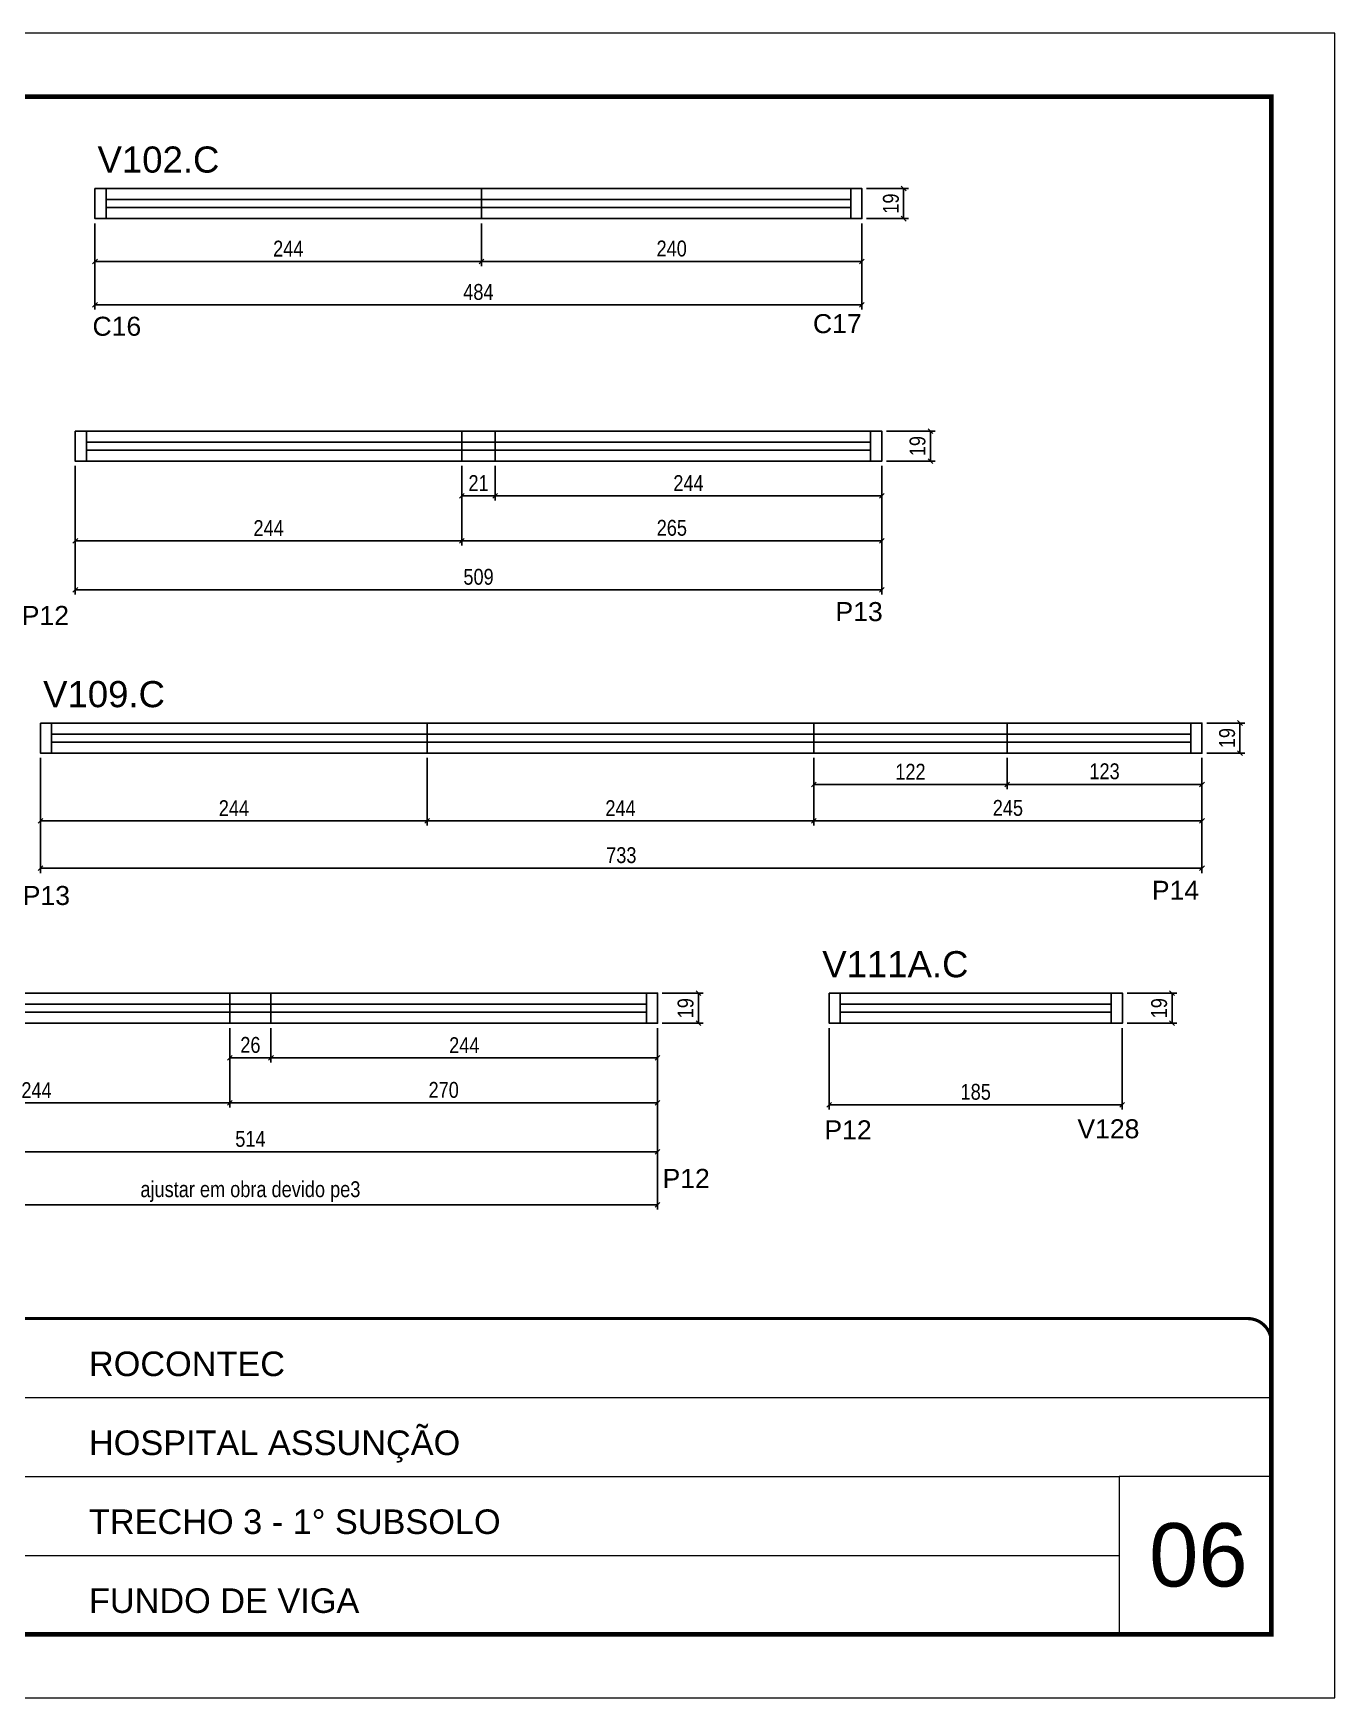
# Model space of a CAD drawing. Extents: x 2815 to 9069, y 548 to 5044.
# Drawn here: x 5078 to 5899, y 2845 to 3895 of the extents above; entities that cross this region are included whole.
import ezdxf

# ---------------------------------------------------------------- set-up
doc = ezdxf.new("R2010")
doc.units = 0
doc.linetypes.add('CONTINUO', pattern=[0])
doc.linetypes.add('DASHED', pattern=[0.75, 0.5, -0.25])
doc.layers.add('00-FELIPE', color=2, linetype='Continuous', plot=False)
for name, color, linetype in [('5', 5, 'Continuous'), ('COTA', 241, 'Continuous'), ('Cotas', 1, 'Continuous'), ('NOMENCLATURA', 7, 'Continuous'), ('Painéis', 200, 'Continuous'), ('SARR_2.2x7', 40, 'Continuous')]:
    doc.layers.add(name, color=color, linetype=linetype)
for name, color, linetype, lineweight in [('CARIMBO', 255, 'Continuous', 9), ('Folhas', 255, 'Continuous', 9), ('Romaneio', 3, 'Continuous', 13), ('SARRAFO DE PRESSAO', 251, 'DASHED', 9)]:
    doc.layers.add(name, color=color, linetype=linetype, lineweight=lineweight)
doc.styles.add('ARIAL', font='arial.ttf')
doc.styles.add('COTA TECNICA-50', font='techl___.ttf', dxfattribs={"height": 10})
doc.styles.get("Standard").update_dxf_attribs({"font": 'arial.ttf'})
doc.dimstyles.new('COTA PAINEL-50', dxfattribs={"dimtxt": 10, "dimasz": 3, "dimexe": 3, "dimexo": 3, "dimgap": 3, "dimtad": 1, "dimdec": 1, "dimzin": 12, "dimdsep": 46, "dimtxsty": 'COTA TECNICA-50', "dimblk1": 'OBLIQUE', "dimblk2": 'OBLIQUE', "dimsah": 1, "dimcen": 0.9, "dimclrd": 4, "dimclre": 4, "dimclrt": 240, "dimadec": 1, "dimazin": 3, "dimtfac": 1, "dimtdec": 1, "dimtmove": 0, "dimatfit": 3, "dimfxl": 1, "dimtolj": 1, "dimtzin": 12, "dimarcsym": 0})

# ---------------------------------------------------------------- blocks, each defined once
blk = doc.blocks.new('9999999999')
at = {"color": 30, "linetype": 'CONTINUO'}
for p, q in [((98564.6, 34379.6), (99584, 34379.6)), ((98564.6, 34329.8), (99488, 34329.8)), ((99584, 34329.8), (99488, 34329.8)), ((99488, 34329.8), (99488, 34230.2)), ((98564.6, 34280), (99488, 34280))]:
    blk.add_line(p, q, dxfattribs=at)
at = {"color": 30, "linetype": 'CONTINUO', "const_width": 2}
blk.add_lwpolyline([(99584, 34230.2), (99584, 34414.4, 0.414214), (99569, 34429.4), (98229, 34429.4, 0.414214), (98214, 34414.4), (98214, 34245.2, 0.414214), (98229, 34230.2), (99584, 34230.2)], format="xyb", dxfattribs=at)
at = {"layer": 'Folhas'}
blk.add_lwpolyline([(98139, 34190.2), (99624, 34190.2), (99624, 35240.2), (98139, 35240.2)], close=True, dxfattribs=at)
at = {"layer": 'Folhas', "color": 30, "const_width": 3}
blk.add_lwpolyline([(98214, 34230.2), (99584, 34230.2), (99584, 35200.2), (98214, 35200.2)], close=True, dxfattribs=at)
at = {"color": 7, "linetype": 'Continuous', "ltscale": 5, "style": 'ARIAL'}
for s, height, p in [('ROCONTEC', 15.48, (98837.7, 34393.1)), ('HOSPITAL ASSUNÇÃO', 15.483, (98837.7, 34343.3)), ('TRECHO 3 - 1° SUBSOLO', 15.483, (98837.7, 34293.5)), ('FUNDO DE VIGA', 15.483, (98837.7, 34243.7))]:
    blk.add_text(s, height=height, dxfattribs=at).set_placement(p)
blk = doc.blocks.new('_Oblique')
at = {"color": 0, "linetype": 'ByBlock', "lineweight": -2}
blk.add_line((-0.5, -0.5), (0.5, 0.5), dxfattribs=at)
blk = doc.blocks.new('*D572')
at = {"layer": 'COTA', "color": 4, "linetype": 'ByBlock', "lineweight": -2, "transparency": 16777216}
for p, q in [((5579.9, 3267.4), (5579.9, 3215.9)), ((5764.9, 3267.4), (5764.9, 3215.9)), ((5764.9, 3218.9), (5579.9, 3218.9))]:
    blk.add_line(p, q, dxfattribs=at)
at = {"layer": 'Defpoints', "color": 0, "linetype": 'ByBlock', "transparency": 16777216}
for p in [(5579.9, 3270.4), (5764.9, 3270.4), (5579.9, 3218.9)]:
    blk.add_point(p, dxfattribs=at)
at = {"layer": 'COTA', "color": 4, "linetype": 'ByBlock', "lineweight": -2, "transparency": 16777216, "xscale": 3, "yscale": 3, "zscale": 3, "rotation": 180}
blk.add_blockref('_Oblique', (5579.9, 3218.9), dxfattribs=at)
at = {"layer": 'COTA', "color": 4, "linetype": 'ByBlock', "lineweight": -2, "transparency": 16777216, "xscale": 3, "yscale": 3, "zscale": 3}
blk.add_blockref('_Oblique', (5764.9, 3218.9), dxfattribs=at)
at = {"layer": 'COTA', "color": 240, "linetype": 'ByBlock', "transparency": 16777216, "insert": (5672.4, 3227.1), "char_height": 10, "attachment_point": 5, "style": 'COTA TECNICA-50'}
blk.add_mtext('\\A1;185', dxfattribs=at)
blk = doc.blocks.new('*D578')
at = {"layer": 'Defpoints', "color": 0, "linetype": 'ByBlock', "transparency": 16777216}
for p in [(5764.9, 3289.4), (5796.3, 3289.4), (5764.9, 3270.4)]:
    blk.add_point(p, dxfattribs=at)
at = {"layer": 'Romaneio', "color": 4, "linetype": 'ByBlock', "lineweight": -2, "transparency": 16777216}
for p, q in [((5767.9, 3289.4), (5799.3, 3289.4)), ((5796.3, 3270.4), (5796.3, 3289.4)), ((5767.9, 3270.4), (5799.3, 3270.4))]:
    blk.add_line(p, q, dxfattribs=at)
at = {"layer": 'Romaneio', "color": 4, "linetype": 'ByBlock', "lineweight": -2, "transparency": 16777216, "xscale": 3, "yscale": 3, "zscale": 3}
for p, rotation in [((5796.3, 3289.4), 90), ((5796.3, 3270.4), 270)]:
    blk.add_blockref('_Oblique', p, dxfattribs=dict(at, rotation=rotation))
at = {"layer": 'Romaneio', "color": 240, "linetype": 'ByBlock', "transparency": 16777216, "insert": (5788.2, 3279.9), "char_height": 10, "attachment_point": 5, "rotation": 90, "style": 'COTA TECNICA-50'}
blk.add_mtext('\\A1;19', dxfattribs=at)
blk = doc.blocks.new('*D534')
at = {"layer": 'COTA', "color": 4, "linetype": 'ByBlock', "lineweight": -2, "transparency": 16777216}
for p, q in [((5360.5, 3775), (5360.5, 3748)), ((5600.5, 3775), (5600.5, 3748)), ((5600.5, 3751), (5360.5, 3751))]:
    blk.add_line(p, q, dxfattribs=at)
at = {"layer": 'Defpoints', "color": 0, "linetype": 'ByBlock', "transparency": 16777216}
for p in [(5360.5, 3778), (5600.5, 3778), (5360.5, 3751)]:
    blk.add_point(p, dxfattribs=at)
at = {"layer": 'COTA', "color": 4, "linetype": 'ByBlock', "lineweight": -2, "transparency": 16777216, "xscale": 3, "yscale": 3, "zscale": 3, "rotation": 180}
blk.add_blockref('_Oblique', (5360.5, 3751), dxfattribs=at)
at = {"layer": 'COTA', "color": 4, "linetype": 'ByBlock', "lineweight": -2, "transparency": 16777216, "xscale": 3, "yscale": 3, "zscale": 3}
blk.add_blockref('_Oblique', (5600.5, 3751), dxfattribs=at)
at = {"layer": 'COTA', "color": 240, "linetype": 'ByBlock', "transparency": 16777216, "insert": (5480.5, 3759.1), "char_height": 10, "attachment_point": 5, "style": 'COTA TECNICA-50'}
blk.add_mtext('\\A1;240', dxfattribs=at)
blk = doc.blocks.new('*D535')
at = {"layer": 'COTA', "color": 4, "linetype": 'ByBlock', "lineweight": -2, "transparency": 16777216}
for p, q in [((5116.5, 3775), (5116.5, 3748)), ((5360.5, 3775), (5360.5, 3748)), ((5116.5, 3751), (5360.5, 3751))]:
    blk.add_line(p, q, dxfattribs=at)
at = {"layer": 'Defpoints', "color": 0, "linetype": 'ByBlock', "transparency": 16777216}
for p in [(5116.5, 3778), (5360.5, 3778), (5360.5, 3751)]:
    blk.add_point(p, dxfattribs=at)
at = {"layer": 'COTA', "color": 4, "linetype": 'ByBlock', "lineweight": -2, "transparency": 16777216, "xscale": 3, "yscale": 3, "zscale": 3, "rotation": 180}
blk.add_blockref('_Oblique', (5116.5, 3751), dxfattribs=at)
at = {"layer": 'COTA', "color": 4, "linetype": 'ByBlock', "lineweight": -2, "transparency": 16777216, "xscale": 3, "yscale": 3, "zscale": 3}
blk.add_blockref('_Oblique', (5360.5, 3751), dxfattribs=at)
at = {"layer": 'COTA', "color": 240, "linetype": 'ByBlock', "transparency": 16777216, "insert": (5238.5, 3759.1), "char_height": 10, "attachment_point": 5, "style": 'COTA TECNICA-50'}
blk.add_mtext('\\A1;244', dxfattribs=at)
blk = doc.blocks.new('*D536')
at = {"layer": 'Defpoints', "color": 0, "linetype": 'ByBlock', "transparency": 16777216}
for p in [(5600.5, 3797), (5600.5, 3778), (5626.9, 3778)]:
    blk.add_point(p, dxfattribs=at)
at = {"layer": 'Romaneio', "color": 4, "linetype": 'ByBlock', "lineweight": -2, "transparency": 16777216}
for p, q in [((5603.5, 3797), (5629.9, 3797)), ((5626.9, 3797), (5626.9, 3778)), ((5603.5, 3778), (5629.9, 3778))]:
    blk.add_line(p, q, dxfattribs=at)
at = {"layer": 'Romaneio', "color": 4, "linetype": 'ByBlock', "lineweight": -2, "transparency": 16777216, "xscale": 3, "yscale": 3, "zscale": 3}
for p, rotation in [((5626.9, 3797), 90), ((5626.9, 3778), 270)]:
    blk.add_blockref('_Oblique', p, dxfattribs=dict(at, rotation=rotation))
at = {"layer": 'Romaneio', "color": 240, "linetype": 'ByBlock', "transparency": 16777216, "insert": (5618.9, 3787.5), "char_height": 10, "attachment_point": 5, "rotation": 90, "style": 'COTA TECNICA-50'}
blk.add_mtext('\\A1;19', dxfattribs=at)
blk = doc.blocks.new('*D541')
at = {"layer": 'COTA', "color": 4, "linetype": 'ByBlock', "lineweight": -2, "transparency": 16777216}
for p, q in [((5104.1, 3622), (5104.1, 3571.7)), ((5348.1, 3622), (5348.1, 3571.7)), ((5104.1, 3574.7), (5348.1, 3574.7))]:
    blk.add_line(p, q, dxfattribs=at)
at = {"layer": 'Defpoints', "color": 0, "linetype": 'ByBlock', "transparency": 16777216}
for p in [(5104.1, 3625), (5348.1, 3625), (5348.1, 3574.7)]:
    blk.add_point(p, dxfattribs=at)
at = {"layer": 'COTA', "color": 4, "linetype": 'ByBlock', "lineweight": -2, "transparency": 16777216, "xscale": 3, "yscale": 3, "zscale": 3, "rotation": 180}
blk.add_blockref('_Oblique', (5104.1, 3574.7), dxfattribs=at)
at = {"layer": 'COTA', "color": 4, "linetype": 'ByBlock', "lineweight": -2, "transparency": 16777216, "xscale": 3, "yscale": 3, "zscale": 3}
blk.add_blockref('_Oblique', (5348.1, 3574.7), dxfattribs=at)
at = {"layer": 'COTA', "color": 240, "linetype": 'ByBlock', "transparency": 16777216, "insert": (5226.1, 3582.8), "char_height": 10, "attachment_point": 5, "style": 'COTA TECNICA-50'}
blk.add_mtext('\\A1;244', dxfattribs=at)
blk = doc.blocks.new('*D542')
at = {"layer": 'COTA', "color": 4, "linetype": 'ByBlock', "lineweight": -2, "transparency": 16777216}
for p, q in [((5348.1, 3622), (5348.1, 3600.1)), ((5369.1, 3622), (5369.1, 3600.1)), ((5348.1, 3603.1), (5369.1, 3603.1))]:
    blk.add_line(p, q, dxfattribs=at)
at = {"layer": 'Defpoints', "color": 0, "linetype": 'ByBlock', "transparency": 16777216}
for p in [(5348.1, 3625), (5369.1, 3625), (5369.1, 3603.1)]:
    blk.add_point(p, dxfattribs=at)
at = {"layer": 'COTA', "color": 4, "linetype": 'ByBlock', "lineweight": -2, "transparency": 16777216, "xscale": 3, "yscale": 3, "zscale": 3, "rotation": 180}
blk.add_blockref('_Oblique', (5348.1, 3603.1), dxfattribs=at)
at = {"layer": 'COTA', "color": 4, "linetype": 'ByBlock', "lineweight": -2, "transparency": 16777216, "xscale": 3, "yscale": 3, "zscale": 3}
blk.add_blockref('_Oblique', (5369.1, 3603.1), dxfattribs=at)
at = {"layer": 'COTA', "color": 240, "linetype": 'ByBlock', "transparency": 16777216, "insert": (5358.6, 3611.2), "char_height": 10, "attachment_point": 5, "style": 'COTA TECNICA-50'}
blk.add_mtext('\\A1;21', dxfattribs=at)
blk = doc.blocks.new('*D543')
at = {"layer": 'COTA', "color": 4, "linetype": 'ByBlock', "lineweight": -2, "transparency": 16777216}
for p, q in [((5369.1, 3622), (5369.1, 3600.1)), ((5613.1, 3622), (5613.1, 3600.1)), ((5369.1, 3603.1), (5613.1, 3603.1))]:
    blk.add_line(p, q, dxfattribs=at)
at = {"layer": 'Defpoints', "color": 0, "linetype": 'ByBlock', "transparency": 16777216}
for p in [(5369.1, 3625), (5613.1, 3625), (5613.1, 3603.1)]:
    blk.add_point(p, dxfattribs=at)
at = {"layer": 'COTA', "color": 4, "linetype": 'ByBlock', "lineweight": -2, "transparency": 16777216, "xscale": 3, "yscale": 3, "zscale": 3, "rotation": 180}
blk.add_blockref('_Oblique', (5369.1, 3603.1), dxfattribs=at)
at = {"layer": 'COTA', "color": 4, "linetype": 'ByBlock', "lineweight": -2, "transparency": 16777216, "xscale": 3, "yscale": 3, "zscale": 3}
blk.add_blockref('_Oblique', (5613.1, 3603.1), dxfattribs=at)
at = {"layer": 'COTA', "color": 240, "linetype": 'ByBlock', "transparency": 16777216, "insert": (5491.1, 3611.2), "char_height": 10, "attachment_point": 5, "style": 'COTA TECNICA-50'}
blk.add_mtext('\\A1;244', dxfattribs=at)
blk = doc.blocks.new('*D544')
at = {"layer": 'COTA', "color": 4, "linetype": 'ByBlock', "lineweight": -2, "transparency": 16777216}
for p, q in [((5348.1, 3622), (5348.1, 3571.7)), ((5613.1, 3622), (5613.1, 3571.7)), ((5613.1, 3574.7), (5348.1, 3574.7))]:
    blk.add_line(p, q, dxfattribs=at)
at = {"layer": 'Defpoints', "color": 0, "linetype": 'ByBlock', "transparency": 16777216}
for p in [(5348.1, 3625), (5613.1, 3625), (5348.1, 3574.7)]:
    blk.add_point(p, dxfattribs=at)
at = {"layer": 'COTA', "color": 4, "linetype": 'ByBlock', "lineweight": -2, "transparency": 16777216, "xscale": 3, "yscale": 3, "zscale": 3}
for p, rotation in [((5348.1, 3574.7), 180.0000022879957), ((5613.1, 3574.7), 2.287995712890734e-06)]:
    blk.add_blockref('_Oblique', p, dxfattribs=dict(at, rotation=rotation))
at = {"layer": 'COTA', "color": 240, "linetype": 'ByBlock', "transparency": 16777216, "insert": (5480.6, 3582.9), "char_height": 10, "attachment_point": 5, "rotation": 0, "style": 'COTA TECNICA-50'}
blk.add_mtext('\\A1;265', dxfattribs=at)
blk = doc.blocks.new('*D146')
at = {"layer": 'COTA', "color": 4, "linetype": 'ByBlock', "lineweight": -2, "transparency": 16777216}
for p, q in [((5616.1, 3644), (5646.8, 3644)), ((5643.8, 3644), (5643.8, 3625)), ((5616.1, 3625), (5646.8, 3625))]:
    blk.add_line(p, q, dxfattribs=at)
at = {"layer": 'Defpoints', "color": 0, "linetype": 'ByBlock', "transparency": 16777216}
for p in [(5613.1, 3644), (5613.1, 3625), (5643.8, 3625)]:
    blk.add_point(p, dxfattribs=at)
at = {"layer": 'COTA', "color": 4, "linetype": 'ByBlock', "lineweight": -2, "transparency": 16777216, "xscale": 3, "yscale": 3, "zscale": 3}
for p, rotation in [((5643.8, 3644), 90), ((5643.8, 3625), 270)]:
    blk.add_blockref('_Oblique', p, dxfattribs=dict(at, rotation=rotation))
at = {"layer": 'COTA', "color": 240, "linetype": 'ByBlock', "transparency": 16777216, "insert": (5635.7, 3634.5), "char_height": 10, "attachment_point": 5, "rotation": 90, "style": 'COTA TECNICA-50'}
blk.add_mtext('\\A1;19', dxfattribs=at)
blk = doc.blocks.new('*D548')
at = {"layer": 'COTA', "color": 4, "linetype": 'ByBlock', "lineweight": -2, "transparency": 16777216}
for p, q in [((5082.2, 3437.8), (5082.2, 3395.1)), ((5326.2, 3437.8), (5326.2, 3395.1)), ((5082.2, 3398.1), (5326.2, 3398.1))]:
    blk.add_line(p, q, dxfattribs=at)
at = {"layer": 'Defpoints', "color": 0, "linetype": 'ByBlock', "transparency": 16777216}
for p in [(5082.2, 3440.8), (5326.2, 3440.8), (5326.2, 3398.1)]:
    blk.add_point(p, dxfattribs=at)
at = {"layer": 'COTA', "color": 4, "linetype": 'ByBlock', "lineweight": -2, "transparency": 16777216, "xscale": 3, "yscale": 3, "zscale": 3, "rotation": 180}
blk.add_blockref('_Oblique', (5082.2, 3398.1), dxfattribs=at)
at = {"layer": 'COTA', "color": 4, "linetype": 'ByBlock', "lineweight": -2, "transparency": 16777216, "xscale": 3, "yscale": 3, "zscale": 3}
blk.add_blockref('_Oblique', (5326.2, 3398.1), dxfattribs=at)
at = {"layer": 'COTA', "color": 240, "linetype": 'ByBlock', "transparency": 16777216, "insert": (5204.2, 3406.1), "char_height": 10, "attachment_point": 5, "style": 'COTA TECNICA-50'}
blk.add_mtext('\\A1;244', dxfattribs=at)
blk = doc.blocks.new('*D549')
at = {"layer": 'COTA', "color": 4, "linetype": 'ByBlock', "lineweight": -2, "transparency": 16777216}
for p, q in [((5326.2, 3437.8), (5326.2, 3395.1)), ((5570.2, 3437.8), (5570.2, 3395.1)), ((5326.2, 3398.1), (5570.2, 3398.1))]:
    blk.add_line(p, q, dxfattribs=at)
at = {"layer": 'Defpoints', "color": 0, "linetype": 'ByBlock', "transparency": 16777216}
for p in [(5326.2, 3440.8), (5570.2, 3440.8), (5570.2, 3398.1)]:
    blk.add_point(p, dxfattribs=at)
at = {"layer": 'COTA', "color": 4, "linetype": 'ByBlock', "lineweight": -2, "transparency": 16777216, "xscale": 3, "yscale": 3, "zscale": 3, "rotation": 180}
blk.add_blockref('_Oblique', (5326.2, 3398.1), dxfattribs=at)
at = {"layer": 'COTA', "color": 4, "linetype": 'ByBlock', "lineweight": -2, "transparency": 16777216, "xscale": 3, "yscale": 3, "zscale": 3}
blk.add_blockref('_Oblique', (5570.2, 3398.1), dxfattribs=at)
at = {"layer": 'COTA', "color": 240, "linetype": 'ByBlock', "transparency": 16777216, "insert": (5448.2, 3406.1), "char_height": 10, "attachment_point": 5, "style": 'COTA TECNICA-50'}
blk.add_mtext('\\A1;244', dxfattribs=at)
blk = doc.blocks.new('*D550')
at = {"layer": 'COTA', "color": 4, "linetype": 'ByBlock', "lineweight": -2, "transparency": 16777216}
for p, q in [((5570.2, 3437.8), (5570.2, 3395.1)), ((5815.2, 3437.8), (5815.2, 3395.1)), ((5570.2, 3398.1), (5815.2, 3398.1))]:
    blk.add_line(p, q, dxfattribs=at)
at = {"layer": 'Defpoints', "color": 0, "linetype": 'ByBlock', "transparency": 16777216}
for p in [(5570.2, 3440.8), (5815.2, 3440.8), (5815.2, 3398.1)]:
    blk.add_point(p, dxfattribs=at)
at = {"layer": 'COTA', "color": 4, "linetype": 'ByBlock', "lineweight": -2, "transparency": 16777216, "xscale": 3, "yscale": 3, "zscale": 3, "rotation": 180}
blk.add_blockref('_Oblique', (5570.2, 3398.1), dxfattribs=at)
at = {"layer": 'COTA', "color": 4, "linetype": 'ByBlock', "lineweight": -2, "transparency": 16777216, "xscale": 3, "yscale": 3, "zscale": 3}
blk.add_blockref('_Oblique', (5815.2, 3398.1), dxfattribs=at)
at = {"layer": 'COTA', "color": 240, "linetype": 'ByBlock', "transparency": 16777216, "insert": (5692.7, 3406.2), "char_height": 10, "attachment_point": 5, "style": 'COTA TECNICA-50'}
blk.add_mtext('\\A1;245', dxfattribs=at)
blk = doc.blocks.new('*D551')
at = {"layer": 'COTA', "color": 4, "linetype": 'ByBlock', "lineweight": -2, "transparency": 16777216}
for p, q in [((5570.2, 3437.8), (5570.2, 3418.1)), ((5692.2, 3437.8), (5692.2, 3418.1)), ((5570.2, 3421.1), (5692.2, 3421.1))]:
    blk.add_line(p, q, dxfattribs=at)
at = {"layer": 'Defpoints', "color": 0, "linetype": 'ByBlock', "transparency": 16777216}
for p in [(5570.2, 3440.8), (5692.2, 3440.8), (5692.2, 3421.1)]:
    blk.add_point(p, dxfattribs=at)
at = {"layer": 'COTA', "color": 4, "linetype": 'ByBlock', "lineweight": -2, "transparency": 16777216, "xscale": 3, "yscale": 3, "zscale": 3}
for p, rotation in [((5570.2, 3421.1), 180.0000727987055), ((5692.2, 3421.1), 7.279870543824064e-05)]:
    blk.add_blockref('_Oblique', p, dxfattribs=dict(at, rotation=rotation))
at = {"layer": 'COTA', "color": 240, "linetype": 'ByBlock', "transparency": 16777216, "insert": (5631.2, 3429.1), "char_height": 10, "attachment_point": 5, "rotation": 0.0001, "style": 'COTA TECNICA-50'}
blk.add_mtext('\\A1;122', dxfattribs=at)
blk = doc.blocks.new('*D552')
at = {"layer": 'COTA', "color": 4, "linetype": 'ByBlock', "lineweight": -2, "transparency": 16777216}
for p, q in [((5692.2, 3437.8), (5692.2, 3418.1)), ((5815.2, 3437.8), (5815.2, 3418.1)), ((5692.2, 3421.1), (5815.2, 3421.1))]:
    blk.add_line(p, q, dxfattribs=at)
at = {"layer": 'Defpoints', "color": 0, "linetype": 'ByBlock', "transparency": 16777216}
for p in [(5692.2, 3440.8), (5815.2, 3440.8), (5815.2, 3421.1)]:
    blk.add_point(p, dxfattribs=at)
at = {"layer": 'COTA', "color": 4, "linetype": 'ByBlock', "lineweight": -2, "transparency": 16777216, "xscale": 3, "yscale": 3, "zscale": 3, "rotation": 180}
blk.add_blockref('_Oblique', (5692.2, 3421.1), dxfattribs=at)
at = {"layer": 'COTA', "color": 4, "linetype": 'ByBlock', "lineweight": -2, "transparency": 16777216, "xscale": 3, "yscale": 3, "zscale": 3}
blk.add_blockref('_Oblique', (5815.2, 3421.1), dxfattribs=at)
at = {"layer": 'COTA', "color": 240, "linetype": 'ByBlock', "transparency": 16777216, "insert": (5753.7, 3429.3), "char_height": 10, "attachment_point": 5, "style": 'COTA TECNICA-50'}
blk.add_mtext('\\A1;123', dxfattribs=at)
blk = doc.blocks.new('*D553')
at = {"layer": 'COTA', "color": 4, "linetype": 'ByBlock', "lineweight": -2, "transparency": 16777216}
for p, q in [((5818.2, 3459.8), (5842.2, 3459.8)), ((5839.2, 3459.8), (5839.2, 3440.8)), ((5818.2, 3440.8), (5842.2, 3440.8))]:
    blk.add_line(p, q, dxfattribs=at)
at = {"layer": 'Defpoints', "color": 0, "linetype": 'ByBlock', "transparency": 16777216}
for p in [(5815.2, 3459.8), (5815.2, 3440.8), (5839.2, 3440.8)]:
    blk.add_point(p, dxfattribs=at)
at = {"layer": 'COTA', "color": 4, "linetype": 'ByBlock', "lineweight": -2, "transparency": 16777216, "xscale": 3, "yscale": 3, "zscale": 3}
for p, rotation in [((5839.2, 3459.8), 90), ((5839.2, 3440.8), 270)]:
    blk.add_blockref('_Oblique', p, dxfattribs=dict(at, rotation=rotation))
at = {"layer": 'COTA', "color": 240, "linetype": 'ByBlock', "transparency": 16777216, "insert": (5831.1, 3450.3), "char_height": 10, "attachment_point": 5, "rotation": 90, "style": 'COTA TECNICA-50'}
blk.add_mtext('\\A1;19', dxfattribs=at)
blk = doc.blocks.new('*D147')
at = {"layer": 'Defpoints', "color": 0, "linetype": 'ByBlock', "transparency": 16777216}
for p in [(5116.5, 3778), (5600.5, 3778), (5600.5, 3723.6)]:
    blk.add_point(p, dxfattribs=at)
at = {"layer": 'Romaneio', "color": 4, "linetype": 'ByBlock', "lineweight": -2, "transparency": 16777216}
for p, q in [((5116.5, 3775), (5116.5, 3720.6)), ((5600.5, 3775), (5600.5, 3720.6)), ((5116.5, 3723.6), (5600.5, 3723.6))]:
    blk.add_line(p, q, dxfattribs=at)
at = {"layer": 'Romaneio', "color": 4, "linetype": 'ByBlock', "lineweight": -2, "transparency": 16777216, "xscale": 3, "yscale": 3, "zscale": 3, "rotation": 180}
blk.add_blockref('_Oblique', (5116.5, 3723.6), dxfattribs=at)
at = {"layer": 'Romaneio', "color": 4, "linetype": 'ByBlock', "lineweight": -2, "transparency": 16777216, "xscale": 3, "yscale": 3, "zscale": 3}
blk.add_blockref('_Oblique', (5600.5, 3723.6), dxfattribs=at)
at = {"layer": 'Romaneio', "color": 240, "linetype": 'ByBlock', "transparency": 16777216, "insert": (5358.5, 3731.7), "char_height": 10, "attachment_point": 5, "style": 'COTA TECNICA-50'}
blk.add_mtext('\\A1;484', dxfattribs=at)
blk = doc.blocks.new('*D556')
at = {"layer": 'Defpoints', "color": 0, "linetype": 'ByBlock', "transparency": 16777216}
for p in [(5104.1, 3625), (5613.1, 3625), (5104.1, 3543.8)]:
    blk.add_point(p, dxfattribs=at)
at = {"layer": 'Romaneio', "color": 4, "linetype": 'ByBlock', "lineweight": -2, "transparency": 16777216}
for p, q in [((5104.1, 3622), (5104.1, 3540.8)), ((5613.1, 3622), (5613.1, 3540.8)), ((5613.1, 3543.8), (5104.1, 3543.8))]:
    blk.add_line(p, q, dxfattribs=at)
at = {"layer": 'Romaneio', "color": 4, "linetype": 'ByBlock', "lineweight": -2, "transparency": 16777216, "xscale": 3, "yscale": 3, "zscale": 3, "rotation": 180}
blk.add_blockref('_Oblique', (5104.1, 3543.8), dxfattribs=at)
at = {"layer": 'Romaneio', "color": 4, "linetype": 'ByBlock', "lineweight": -2, "transparency": 16777216, "xscale": 3, "yscale": 3, "zscale": 3}
blk.add_blockref('_Oblique', (5613.1, 3543.8), dxfattribs=at)
at = {"layer": 'Romaneio', "color": 240, "linetype": 'ByBlock', "transparency": 16777216, "insert": (5358.6, 3552), "char_height": 10, "attachment_point": 5, "style": 'COTA TECNICA-50'}
blk.add_mtext('\\A1;509', dxfattribs=at)
blk = doc.blocks.new('*D558')
at = {"layer": 'Defpoints', "color": 0, "linetype": 'ByBlock', "transparency": 16777216}
for p in [(5082.2, 3440.8), (5815.2, 3440.8), (5815.2, 3368.2)]:
    blk.add_point(p, dxfattribs=at)
at = {"layer": 'Romaneio', "color": 4, "linetype": 'ByBlock', "lineweight": -2, "transparency": 16777216}
for p, q in [((5082.2, 3437.8), (5082.2, 3365.2)), ((5815.2, 3437.8), (5815.2, 3365.2)), ((5082.2, 3368.2), (5815.2, 3368.2))]:
    blk.add_line(p, q, dxfattribs=at)
at = {"layer": 'Romaneio', "color": 4, "linetype": 'ByBlock', "lineweight": -2, "transparency": 16777216, "xscale": 3, "yscale": 3, "zscale": 3, "rotation": 180}
blk.add_blockref('_Oblique', (5082.2, 3368.2), dxfattribs=at)
at = {"layer": 'Romaneio', "color": 4, "linetype": 'ByBlock', "lineweight": -2, "transparency": 16777216, "xscale": 3, "yscale": 3, "zscale": 3}
blk.add_blockref('_Oblique', (5815.2, 3368.2), dxfattribs=at)
at = {"layer": 'Romaneio', "color": 240, "linetype": 'ByBlock', "transparency": 16777216, "insert": (5448.7, 3376.4), "char_height": 10, "attachment_point": 5, "style": 'COTA TECNICA-50'}
blk.add_mtext('\\A1;733', dxfattribs=at)
blk = doc.blocks.new('*D564')
at = {"layer": 'COTA', "color": 4, "linetype": 'ByBlock', "lineweight": -2, "transparency": 16777216}
for p, q in [((4957.6, 3267.4), (4957.6, 3217.2)), ((5201.6, 3267.4), (5201.6, 3217.2)), ((4957.6, 3220.2), (5201.6, 3220.2))]:
    blk.add_line(p, q, dxfattribs=at)
at = {"layer": 'Defpoints', "color": 0, "linetype": 'ByBlock', "transparency": 16777216}
for p in [(4957.6, 3270.4), (5201.6, 3270.4), (5201.6, 3220.2)]:
    blk.add_point(p, dxfattribs=at)
at = {"layer": 'COTA', "color": 4, "linetype": 'ByBlock', "lineweight": -2, "transparency": 16777216, "xscale": 3, "yscale": 3, "zscale": 3, "rotation": 180}
blk.add_blockref('_Oblique', (4957.6, 3220.2), dxfattribs=at)
at = {"layer": 'COTA', "color": 4, "linetype": 'ByBlock', "lineweight": -2, "transparency": 16777216, "xscale": 3, "yscale": 3, "zscale": 3}
blk.add_blockref('_Oblique', (5201.6, 3220.2), dxfattribs=at)
at = {"layer": 'COTA', "color": 240, "linetype": 'ByBlock', "transparency": 16777216, "insert": (5079.6, 3228.2), "char_height": 10, "attachment_point": 5, "style": 'COTA TECNICA-50'}
blk.add_mtext('\\A1;244', dxfattribs=at)
blk = doc.blocks.new('*D565')
at = {"layer": 'COTA', "color": 4, "linetype": 'ByBlock', "lineweight": -2, "transparency": 16777216}
for p, q in [((5201.6, 3267.4), (5201.6, 3245.6)), ((5227.6, 3267.4), (5227.6, 3245.6)), ((5201.6, 3248.6), (5227.6, 3248.6))]:
    blk.add_line(p, q, dxfattribs=at)
at = {"layer": 'Defpoints', "color": 0, "linetype": 'ByBlock', "transparency": 16777216}
for p in [(5201.6, 3270.4), (5227.6, 3270.4), (5227.6, 3248.6)]:
    blk.add_point(p, dxfattribs=at)
at = {"layer": 'COTA', "color": 4, "linetype": 'ByBlock', "lineweight": -2, "transparency": 16777216, "xscale": 3, "yscale": 3, "zscale": 3, "rotation": 180}
blk.add_blockref('_Oblique', (5201.6, 3248.6), dxfattribs=at)
at = {"layer": 'COTA', "color": 4, "linetype": 'ByBlock', "lineweight": -2, "transparency": 16777216, "xscale": 3, "yscale": 3, "zscale": 3}
blk.add_blockref('_Oblique', (5227.6, 3248.6), dxfattribs=at)
at = {"layer": 'COTA', "color": 240, "linetype": 'ByBlock', "transparency": 16777216, "insert": (5214.6, 3256.7), "char_height": 10, "attachment_point": 5, "style": 'COTA TECNICA-50'}
blk.add_mtext('\\A1;26', dxfattribs=at)
blk = doc.blocks.new('*D566')
at = {"layer": 'COTA', "color": 4, "linetype": 'ByBlock', "lineweight": -2, "transparency": 16777216}
for p, q in [((5227.6, 3267.4), (5227.6, 3245.6)), ((5471.6, 3267.4), (5471.6, 3245.6)), ((5227.6, 3248.6), (5471.6, 3248.6))]:
    blk.add_line(p, q, dxfattribs=at)
at = {"layer": 'Defpoints', "color": 0, "linetype": 'ByBlock', "transparency": 16777216}
for p in [(5227.6, 3270.4), (5471.6, 3270.4), (5471.6, 3248.6)]:
    blk.add_point(p, dxfattribs=at)
at = {"layer": 'COTA', "color": 4, "linetype": 'ByBlock', "lineweight": -2, "transparency": 16777216, "xscale": 3, "yscale": 3, "zscale": 3, "rotation": 180}
blk.add_blockref('_Oblique', (5227.6, 3248.6), dxfattribs=at)
at = {"layer": 'COTA', "color": 4, "linetype": 'ByBlock', "lineweight": -2, "transparency": 16777216, "xscale": 3, "yscale": 3, "zscale": 3}
blk.add_blockref('_Oblique', (5471.6, 3248.6), dxfattribs=at)
at = {"layer": 'COTA', "color": 240, "linetype": 'ByBlock', "transparency": 16777216, "insert": (5349.6, 3256.6), "char_height": 10, "attachment_point": 5, "style": 'COTA TECNICA-50'}
blk.add_mtext('\\A1;244', dxfattribs=at)
blk = doc.blocks.new('*D567')
at = {"layer": 'COTA', "color": 4, "linetype": 'ByBlock', "lineweight": -2, "transparency": 16777216}
for p, q in [((5201.6, 3267.4), (5201.6, 3217.2)), ((5471.6, 3267.4), (5471.6, 3217.2)), ((5471.6, 3220.2), (5201.6, 3220.2))]:
    blk.add_line(p, q, dxfattribs=at)
at = {"layer": 'Defpoints', "color": 0, "linetype": 'ByBlock', "transparency": 16777216}
for p in [(5201.6, 3270.4), (5471.6, 3270.4), (5201.6, 3220.2)]:
    blk.add_point(p, dxfattribs=at)
at = {"layer": 'COTA', "color": 4, "linetype": 'ByBlock', "lineweight": -2, "transparency": 16777216, "xscale": 3, "yscale": 3, "zscale": 3}
for p, rotation in [((5201.6, 3220.2), 180.0000022456254), ((5471.6, 3220.2), 2.245625445596033e-06)]:
    blk.add_blockref('_Oblique', p, dxfattribs=dict(at, rotation=rotation))
at = {"layer": 'COTA', "color": 240, "linetype": 'ByBlock', "transparency": 16777216, "insert": (5336.6, 3228.3), "char_height": 10, "attachment_point": 5, "rotation": 0, "style": 'COTA TECNICA-50'}
blk.add_mtext('\\A1;270', dxfattribs=at)
blk = doc.blocks.new('*D568')
at = {"layer": 'Defpoints', "color": 0, "linetype": 'ByBlock', "transparency": 16777216}
for p in [(4957.6, 3270.4), (5471.6, 3270.4), (5471.6, 3189.3)]:
    blk.add_point(p, dxfattribs=at)
at = {"layer": 'Romaneio', "color": 4, "linetype": 'ByBlock', "lineweight": -2, "transparency": 16777216}
for p, q in [((4957.6, 3267.4), (4957.6, 3186.3)), ((5471.6, 3267.4), (5471.6, 3186.3)), ((4957.6, 3189.3), (5471.6, 3189.3))]:
    blk.add_line(p, q, dxfattribs=at)
at = {"layer": 'Romaneio', "color": 4, "linetype": 'ByBlock', "lineweight": -2, "transparency": 16777216, "xscale": 3, "yscale": 3, "zscale": 3, "rotation": 180}
blk.add_blockref('_Oblique', (4957.6, 3189.3), dxfattribs=at)
at = {"layer": 'Romaneio', "color": 4, "linetype": 'ByBlock', "lineweight": -2, "transparency": 16777216, "xscale": 3, "yscale": 3, "zscale": 3}
blk.add_blockref('_Oblique', (5471.6, 3189.3), dxfattribs=at)
at = {"layer": 'Romaneio', "color": 240, "linetype": 'ByBlock', "transparency": 16777216, "insert": (5214.6, 3197.4), "char_height": 10, "attachment_point": 5, "style": 'COTA TECNICA-50'}
blk.add_mtext('\\A1;514', dxfattribs=at)
blk = doc.blocks.new('*D79')
at = {"layer": '00-FELIPE', "color": 4, "linetype": 'ByBlock', "lineweight": -2, "transparency": 16777216}
for p, q in [((4957.6, 3267.4), (4957.6, 3152.9)), ((5471.6, 3267.4), (5471.6, 3152.9)), ((5471.6, 3155.9), (4957.6, 3155.9))]:
    blk.add_line(p, q, dxfattribs=at)
at = {"layer": 'Defpoints', "color": 0, "linetype": 'ByBlock', "transparency": 16777216}
for p in [(4957.6, 3270.4), (5471.6, 3270.4), (4957.6, 3155.9)]:
    blk.add_point(p, dxfattribs=at)
at = {"layer": '00-FELIPE', "color": 4, "linetype": 'ByBlock', "lineweight": -2, "transparency": 16777216, "xscale": 3, "yscale": 3, "zscale": 3, "rotation": 180}
blk.add_blockref('_Oblique', (4957.6, 3155.9), dxfattribs=at)
at = {"layer": '00-FELIPE', "color": 4, "linetype": 'ByBlock', "lineweight": -2, "transparency": 16777216, "xscale": 3, "yscale": 3, "zscale": 3}
blk.add_blockref('_Oblique', (5471.6, 3155.9), dxfattribs=at)
at = {"layer": '00-FELIPE', "color": 240, "linetype": 'ByBlock', "transparency": 16777216, "insert": (5214.6, 3164.2), "char_height": 10, "attachment_point": 5, "style": 'COTA TECNICA-50'}
blk.add_mtext('\\A1;ajustar em obra devido pe3', dxfattribs=at)
blk = doc.blocks.new('*D272')
at = {"layer": 'Cotas', "color": 4, "linetype": 'ByBlock', "lineweight": -2, "transparency": 16777216}
for p, q in [((5474.6, 3289.4), (5500.4, 3289.4)), ((5497.4, 3270.4), (5497.4, 3289.4)), ((5474.6, 3270.4), (5500.4, 3270.4))]:
    blk.add_line(p, q, dxfattribs=at)
at = {"layer": 'Defpoints', "color": 0, "linetype": 'ByBlock', "transparency": 16777216}
for p in [(5471.6, 3289.4), (5497.4, 3289.4), (5471.6, 3270.4)]:
    blk.add_point(p, dxfattribs=at)
at = {"layer": 'Cotas', "color": 4, "linetype": 'ByBlock', "lineweight": -2, "transparency": 16777216, "xscale": 3, "yscale": 3, "zscale": 3}
for p, rotation in [((5497.4, 3289.4), 90), ((5497.4, 3270.4), 270)]:
    blk.add_blockref('_Oblique', p, dxfattribs=dict(at, rotation=rotation))
at = {"layer": 'Cotas', "color": 240, "linetype": 'ByBlock', "transparency": 16777216, "insert": (5489.3, 3279.9), "char_height": 10, "attachment_point": 5, "rotation": 90, "style": 'COTA TECNICA-50'}
blk.add_mtext('\\A1;19', dxfattribs=at)

msp = doc.modelspace()

# ---------------------------------------------------------------- linework, layer by layer
at = {"layer": 'Painéis', "linetype": 'Continuous'}
msp.add_lwpolyline([(5360.52, 3797.01), (5360.52, 3778.01), (5600.52, 3778.01), (5600.52, 3797.01), (5116.52, 3797.01)], dxfattribs=at)
for points in [[(5116.52, 3797.01), (5360.52, 3797.01), (5360.52, 3778.01), (5116.52, 3778.01)], [(5104.07, 3643.98), (5348.07, 3643.98), (5348.07, 3624.98), (5104.07, 3624.98)], [(5348.07, 3643.98), (5369.07, 3643.98), (5369.07, 3624.98), (5348.07, 3624.98)], [(5369.07, 3643.98), (5613.07, 3643.98), (5613.07, 3624.98), (5369.07, 3624.98)], [(5082.16, 3459.77), (5326.16, 3459.77), (5326.16, 3440.77), (5082.16, 3440.77)], [(5326.16, 3459.77), (5570.16, 3459.77), (5570.16, 3440.77), (5326.16, 3440.77)], [(5570.16, 3459.77), (5692.16, 3459.77), (5692.16, 3440.77), (5570.16, 3440.77)], [(5692.16, 3440.77), (5815.16, 3440.77), (5815.16, 3459.77), (5692.16, 3459.77)], [(4957.56, 3289.4), (5201.56, 3289.4), (5201.56, 3270.4), (4957.56, 3270.4)], [(5201.56, 3289.4), (5227.56, 3289.4), (5227.56, 3270.4), (5201.56, 3270.4)], [(5227.56, 3289.4), (5471.56, 3289.4), (5471.56, 3270.4), (5227.56, 3270.4)], [(5579.94, 3289.4), (5764.94, 3289.4), (5764.94, 3270.4), (5579.94, 3270.4)]]:
    msp.add_lwpolyline(points, close=True, dxfattribs=at)
at = {"layer": 'SARR_2.2x7', "linetype": 'Continuous'}
for p, q in [((5123.52, 3797.01), (5123.52, 3778.01)), ((5593.52, 3797.01), (5593.52, 3778.01)), ((5360.52, 3790.01), (5123.52, 3790.01)), ((5123.52, 3785.01), (5360.52, 3785.01)), ((5360.52, 3790.01), (5593.52, 3790.01)), ((5593.52, 3785.01), (5360.52, 3785.01)), ((5111.07, 3643.98), (5111.07, 3624.98)), ((5606.07, 3643.98), (5606.07, 3624.98)), ((5348.07, 3636.98), (5111.07, 3636.98)), ((5348.07, 3636.98), (5606.07, 3636.98)), ((5111.07, 3631.98), (5348.07, 3631.98)), ((5606.07, 3631.98), (5348.07, 3631.98)), ((5089.16, 3459.77), (5089.16, 3440.77)), ((5808.16, 3459.77), (5808.16, 3440.77)), ((5326.16, 3452.77), (5089.16, 3452.77)), ((5089.16, 3447.77), (5326.16, 3447.77)), ((5326.16, 3452.77), (5570.16, 3452.77)), ((5570.16, 3447.77), (5326.16, 3447.77)), ((5808.16, 3452.77), (5570.16, 3452.77)), ((5570.16, 3447.77), (5808.16, 3447.77)), ((5464.56, 3289.4), (5464.56, 3270.4)), ((5586.94, 3289.4), (5586.94, 3270.4)), ((5757.94, 3289.4), (5757.94, 3270.4)), ((5201.56, 3282.4), (4964.56, 3282.4)), ((4964.56, 3277.4), (5201.56, 3277.4)), ((5201.56, 3282.4), (5464.56, 3282.4)), ((5464.56, 3277.4), (5201.56, 3277.4)), ((5586.94, 3282.4), (5757.94, 3282.4)), ((5757.94, 3277.4), (5586.94, 3277.4))]:
    msp.add_line(p, q, dxfattribs=at)

# ---------------------------------------------------------------- block references
at = {"layer": 'SARRAFO DE PRESSAO', "color": 6, "linetype": 'ByBlock'}
msp.add_blockref('9999999999', (-93724.99, -31345.27), dxfattribs=at)

# ---------------------------------------------------------------- texts
at = {"layer": '5', "linetype": 'Continuous'}
for s, p in [('C17', (5569.67, 3705.76)), ('C16', (5114.94, 3704.12)), ('P12', (5070.29, 3521.68)), ('P13', (5583.89, 3524.11)), ('P14', (5783.58, 3348.28)), ('P13', (5070.92, 3345.02)), ('P12', (5576.9, 3197.18)), ('V128', (5736.57, 3197.85)), ('P12', (5474.73, 3166.53))]:
    msp.add_text(s, height=12, rotation=359.99996, dxfattribs=at).set_placement(p)
at = {"layer": 'CARIMBO', "style": 'ARIAL'}
msp.add_text('06', height=40, dxfattribs=at).set_placement((5781.85, 2915.08))
at = {"layer": 'NOMENCLATURA', "linetype": 'Continuous'}
for s, p in [('V102.C', (5118.14, 3807.03)), ('V109.C', (5083.79, 3469.79)), ('V111A.C', (5575.56, 3299.42))]:
    msp.add_text(s, height=16.5, dxfattribs=at).set_placement(p)

# ---------------------------------------------------------------- dimensions: what is measured, and where the dimension line sits
at = {"layer": '00-FELIPE', "linetype": 'ByBlock'}
dim = msp.add_linear_dim(base=(4957.56, 3155.94), p1=(5471.56, 3270.4), p2=(4957.56, 3270.4), text='ajustar em obra devido pe3', dimstyle='COTA PAINEL-50', override={"dimarcsym": 1}, dxfattribs=at)
dim.commit()
dim.dimension.update_dxf_attribs({"geometry": '*D79', "text_midpoint": (5214.56, 3164.16)})
at = {"layer": 'COTA', "linetype": 'ByBlock'}
for p1, p2, distance, picture, middle in [((5116.52, 3778.01), (5360.52, 3778.01), -27.03, '*D535', (5238.52, 3759.05)), ((5613.07, 3643.98), (5613.07, 3624.98), 30.76, '*D146', (5635.74, 3634.48)), ((5104.07, 3624.98), (5348.07, 3624.98), -50.23, '*D541', (5226.07, 3582.82)), ((5348.07, 3624.98), (5369.07, 3624.98), -21.83, '*D542', (5358.57, 3611.2)), ((5613.07, 3624.98), (5348.07, 3624.98), 50.23, '*D544', (5480.57, 3582.86)), ((5369.07, 3624.98), (5613.07, 3624.98), -21.83, '*D543', (5491.07, 3611.22)), ((5815.16, 3459.77), (5815.16, 3440.77), 24.03, '*D553', (5831.1, 3450.27)), ((5082.16, 3440.77), (5326.16, 3440.77), -42.7, '*D548', (5204.16, 3406.14)), ((5326.16, 3440.77), (5570.16, 3440.77), -42.7, '*D549', (5448.16, 3406.14)), ((5570.16, 3440.77), (5815.16, 3440.77), -42.7, '*D550', (5692.66, 3406.17)), ((5570.16, 3440.77), (5692.16, 3440.77), -19.68, '*D551', (5631.16, 3429.14)), ((5692.16, 3440.77), (5815.16, 3440.77), -19.68, '*D552', (5753.66, 3429.3)), ((4957.56, 3270.4), (5201.56, 3270.4), -50.23, '*D564', (5079.56, 3228.25)), ((5201.56, 3270.4), (5227.56, 3270.4), -21.83, '*D565', (5214.56, 3256.67)), ((5471.56, 3270.4), (5201.56, 3270.4), 50.23, '*D567', (5336.56, 3228.27)), ((5227.56, 3270.4), (5471.56, 3270.4), -21.83, '*D566', (5349.56, 3256.64))]:
    dim = msp.add_aligned_dim(p1=p1, p2=p2, distance=distance, dimstyle='COTA PAINEL-50', override={"dimarcsym": 1}, dxfattribs=at)
    dim.commit()
    dim.dimension.update_dxf_attribs({"geometry": picture, "text_midpoint": middle})
for base, p1, p2, picture, middle in [((5360.52, 3750.98), (5600.52, 3778.01), (5360.52, 3778.01), '*D534', (5480.52, 3759.08)), ((5579.94, 3218.92), (5764.94, 3270.4), (5579.94, 3270.4), '*D572', (5672.44, 3227.05))]:
    dim = msp.add_linear_dim(base=base, p1=p1, p2=p2, dimstyle='COTA PAINEL-50', override={"dimarcsym": 1}, dxfattribs=at)
    dim.commit()
    dim.dimension.update_dxf_attribs({"geometry": picture, "text_midpoint": middle})
at = {"layer": 'Cotas', "linetype": 'ByBlock'}
dim = msp.add_linear_dim(base=(5497.38, 3289.4), p1=(5471.56, 3270.4), p2=(5471.56, 3289.4), angle=90, dimstyle='COTA PAINEL-50', override={"dimarcsym": 1}, dxfattribs=at)
dim.commit()
dim.dimension.update_dxf_attribs({"geometry": '*D272', "text_midpoint": (5489.29, 3279.9)})
at = {"layer": 'Romaneio', "linetype": 'ByBlock'}
for base, p1, p2, picture, middle in [((5626.94, 3778.01), (5600.52, 3797.01), (5600.52, 3778.01), '*D536', (5618.86, 3787.51)), ((5796.28, 3289.4), (5764.94, 3270.4), (5764.94, 3289.4), '*D578', (5788.2, 3279.9))]:
    dim = msp.add_linear_dim(base=base, p1=p1, p2=p2, angle=90, dimstyle='COTA PAINEL-50', override={"dimarcsym": 1}, dxfattribs=at)
    dim.commit()
    dim.dimension.update_dxf_attribs({"geometry": picture, "text_midpoint": middle})
for base, p1, p2, picture, middle in [((5600.52, 3723.64), (5116.52, 3778.01), (5600.52, 3778.01), '*D147', (5358.52, 3731.73)), ((5104.07, 3543.84), (5613.07, 3624.98), (5104.07, 3624.98), '*D556', (5358.57, 3551.98)), ((5815.16, 3368.23), (5082.16, 3440.77), (5815.16, 3440.77), '*D558', (5448.66, 3376.45)), ((5471.56, 3189.27), (4957.56, 3270.4), (5471.56, 3270.4), '*D568', (5214.56, 3197.38))]:
    dim = msp.add_linear_dim(base=base, p1=p1, p2=p2, dimstyle='COTA PAINEL-50', override={"dimarcsym": 1}, dxfattribs=at)
    dim.commit()
    dim.dimension.update_dxf_attribs({"geometry": picture, "text_midpoint": middle})

doc.saveas('drawing.dxf')
